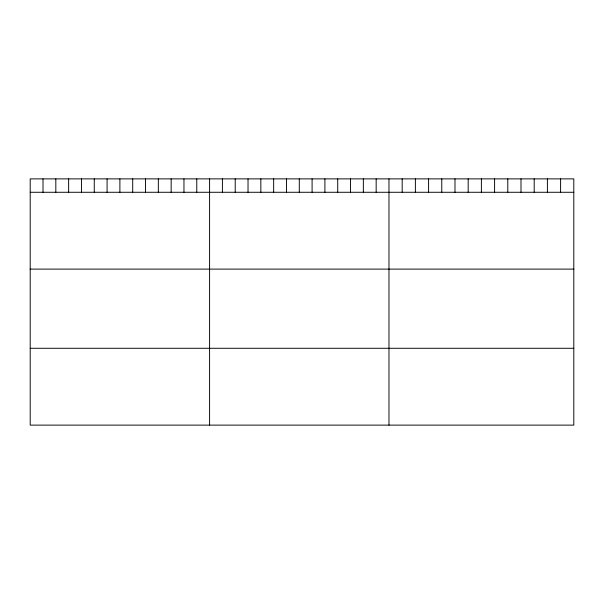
<?xml version="1.0" encoding="UTF-8"?>
<svg xmlns="http://www.w3.org/2000/svg" width="604" height="604" viewBox="0 0 604 604"><rect width="100%" height="100%" fill="white"/><g stroke="black" fill="none" stroke-linecap="round" stroke-linejoin="round"><path stroke-width="0.91" d="M573.8 192.276L573.8 425.118L30.2 425.118L30.2 178.882L573.8 178.882L573.8 192.276L30.2 192.276M30.2 269.112L573.8 269.112M30.2 348.281L573.8 348.281M560.595 178.882L560.595 192.276M547.398 178.882L547.398 192.276M534.193 178.882L534.193 192.276M520.995 178.882L520.995 192.276M507.79 178.882L507.79 192.276M494.593 178.882L494.593 192.276M481.388 178.882L481.388 192.276M468.183 178.882L468.183 192.276M454.986 178.882L454.986 192.276M441.781 178.882L441.781 192.276M428.583 178.882L428.583 192.276M415.378 178.882L415.378 192.276M402.181 178.882L402.181 192.276M388.976 178.882L388.976 425.118M376.164 178.882L376.164 192.276M363.351 178.882L363.351 192.276M350.539 178.882L350.539 192.276M337.719 178.882L337.719 192.276M324.907 178.882L324.907 192.276M312.094 178.882L312.094 192.276M299.282 178.882L299.282 192.276M286.47 178.882L286.47 192.276M273.657 178.882L273.657 192.276M260.845 178.882L260.845 192.276M248.025 178.882L248.025 192.276M235.213 178.882L235.213 192.276M222.4 178.882L222.4 192.276M209.588 178.882L209.588 425.118M196.776 178.882L196.776 192.276M183.963 178.882L183.963 192.276M171.151 178.882L171.151 192.276M158.331 178.882L158.331 192.276M145.519 178.882L145.519 192.276M132.706 178.882L132.706 192.276M119.894 178.882L119.894 192.276M107.082 178.882L107.082 192.276M94.269 178.882L94.269 192.276M81.457 178.882L81.457 192.276M68.637 178.882L68.637 192.276M55.825 178.882L55.825 192.276M43.012 178.882L43.012 192.276"/></g></svg>
